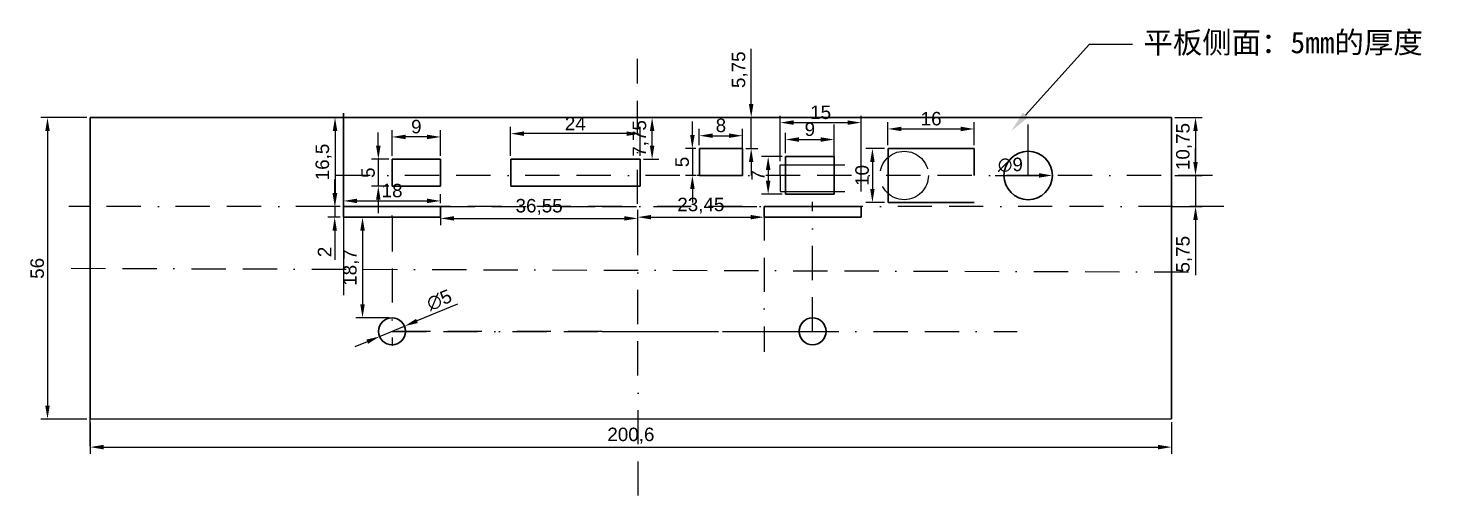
# Model space of a CAD drawing. Header units: millimetres. Extents: x -14 to 718, y 179 to 603.
# Drawn here: x 454 to 717.6, y 490.8 to 577.6 of the extents above; entities that cross this region are included whole.
import ezdxf
from ezdxf import colors
from ezdxf.entities.mleader import LeaderData, LeaderLine
from ezdxf.math import Vec2, Vec3

# ---------------------------------------------------------------- set-up
doc = ezdxf.new("R2010")
doc.units = ezdxf.units.MM
doc.linetypes.add('ACAD_ISO02W100', pattern=[15, 12, -3])
doc.linetypes.add('BORDER2', pattern=[22.225, 6.35, -3.175, 6.35, -3.175, 0, -3.175])
doc.layers.add('实线层', color=7, linetype='Continuous', lineweight=30)
doc.layers.add('注释层', color=245, linetype='Continuous', lineweight=30)
for name, color, linetype in [('标注层', 30, 'Continuous'), ('虚线层', 160, 'ACAD_ISO02W100'), ('辅助层', 240, 'BORDER2')]:
    doc.layers.add(name, color=color, linetype=linetype)
doc.styles.get("Standard").update_dxf_attribs({"font": 'arial.ttf'})
doc.dimstyles.new('ISO-25', dxfattribs={"dimtxt": 2.5, "dimasz": 2.5, "dimexe": 1.25, "dimexo": 0.625, "dimtad": 1, "dimtxsty": 'Standard', "dimcen": 2.5, "dimadec": 0, "dimazin": 0, "dimtfac": 1, "dimtmove": 0, "dimatfit": 3, "dimfxl": 1, "dimarcsym": 0})

# ---------------------------------------------------------------- blocks, each defined once
blk = doc.blocks.new('*D7')
at = {"layer": 'Defpoints', "color": 0, "transparency": 16777216}
for p in [(543.47, 558.01), (543.47, 553.25), (567.47, 553.25)]:
    blk.add_point(p, dxfattribs=at)
at = {"layer": '标注层', "color": 0, "lineweight": -2, "transparency": 16777216}
for p, q in [((543.47, 553.88), (543.47, 559.26)), ((567.47, 553.88), (567.47, 559.26)), ((564.97, 558.01), (545.97, 558.01))]:
    blk.add_line(p, q, dxfattribs=at)
at = {"layer": '标注层', "color": 0, "transparency": 16777216}
for points in [[(545.97, 558.43), (545.97, 557.59), (543.47, 558.01)], [(564.97, 558.43), (564.97, 557.59), (567.47, 558.01)]]:
    blk.add_solid(points, dxfattribs=at)
at = {"layer": '标注层', "color": 0, "transparency": 16777216, "insert": (555.47, 559.89), "char_height": 2.5, "attachment_point": 5}
blk.add_mtext('24', dxfattribs=at)
blk = doc.blocks.new('*D8')
at = {"layer": 'Defpoints', "color": 0, "transparency": 16777216}
for p in [(521.47, 557.4), (521.47, 553.25), (530.47, 553.25)]:
    blk.add_point(p, dxfattribs=at)
at = {"layer": '标注层', "color": 0, "lineweight": -2, "transparency": 16777216}
for p, q in [((521.47, 553.88), (521.47, 558.65)), ((527.97, 557.4), (523.97, 557.4)), ((530.47, 553.88), (530.47, 558.65))]:
    blk.add_line(p, q, dxfattribs=at)
at = {"layer": '标注层', "color": 0, "transparency": 16777216}
for points in [[(523.97, 557.82), (523.97, 556.98), (521.47, 557.4)], [(527.97, 557.82), (527.97, 556.98), (530.47, 557.4)]]:
    blk.add_solid(points, dxfattribs=at)
at = {"layer": '标注层', "color": 0, "transparency": 16777216, "insert": (525.97, 559.3), "char_height": 2.5, "attachment_point": 5}
blk.add_mtext('9', dxfattribs=at)
blk = doc.blocks.new('*D11')
at = {"layer": 'Defpoints', "color": 0, "transparency": 16777216}
for p in [(578.47, 555.25), (577.18, 550.25), (578.47, 550.25)]:
    blk.add_point(p, dxfattribs=at)
at = {"layer": '标注层', "color": 0, "lineweight": -2, "transparency": 16777216}
for p, q in [((577.18, 557.75), (577.18, 560.25)), ((577.85, 555.25), (575.93, 555.25)), ((577.18, 555.25), (577.18, 550.25)), ((577.85, 550.25), (575.93, 550.25)), ((577.18, 547.75), (577.18, 545.25))]:
    blk.add_line(p, q, dxfattribs=at)
at = {"layer": '标注层', "color": 0, "transparency": 16777216}
for points in [[(576.77, 557.75), (577.6, 557.75), (577.18, 555.25)], [(576.77, 547.75), (577.6, 547.75), (577.18, 550.25)]]:
    blk.add_solid(points, dxfattribs=at)
at = {"layer": '标注层', "color": 0, "transparency": 16777216, "insert": (575.29, 552.75), "char_height": 2.5, "attachment_point": 5, "rotation": 90}
blk.add_mtext('5', dxfattribs=at)
blk = doc.blocks.new('*D12')
at = {"layer": 'Defpoints', "color": 0, "transparency": 16777216}
for p in [(594.47, 553.75), (591.24, 546.75), (594.47, 546.75)]:
    blk.add_point(p, dxfattribs=at)
at = {"layer": '标注层', "color": 0, "lineweight": -2, "transparency": 16777216}
for p, q in [((593.85, 553.75), (589.99, 553.75)), ((591.24, 551.25), (591.24, 549.25)), ((593.85, 546.75), (589.99, 546.75))]:
    blk.add_line(p, q, dxfattribs=at)
at = {"layer": '标注层', "color": 0, "transparency": 16777216}
for points in [[(590.82, 551.25), (591.66, 551.25), (591.24, 553.75)], [(590.82, 549.25), (591.66, 549.25), (591.24, 546.75)]]:
    blk.add_solid(points, dxfattribs=at)
at = {"layer": '标注层', "color": 0, "transparency": 16777216, "insert": (589.37, 550.25), "char_height": 2.5, "attachment_point": 5, "rotation": 90}
blk.add_mtext('7', dxfattribs=at)
blk = doc.blocks.new('*D14')
at = {"layer": 'Defpoints', "color": 0, "transparency": 16777216}
for p in [(512.47, 561), (510.89, 544.5), (512.47, 544.5)]:
    blk.add_point(p, dxfattribs=at)
at = {"layer": '标注层', "color": 0, "lineweight": -2, "transparency": 16777216}
for p, q in [((511.85, 561), (509.64, 561)), ((510.89, 558.5), (510.89, 547)), ((511.85, 544.5), (509.64, 544.5))]:
    blk.add_line(p, q, dxfattribs=at)
at = {"layer": '标注层', "color": 0, "transparency": 16777216}
for points in [[(510.47, 558.5), (511.31, 558.5), (510.89, 561)], [(510.47, 547), (511.31, 547), (510.89, 544.5)]]:
    blk.add_solid(points, dxfattribs=at)
at = {"layer": '标注层', "color": 0, "transparency": 16777216, "insert": (508.76, 552.75), "char_height": 2.5, "attachment_point": 5, "rotation": 90}
blk.add_mtext('16,5', dxfattribs=at)
blk = doc.blocks.new('*D15')
at = {"layer": 'Defpoints', "color": 0, "transparency": 16777216}
for p in [(512.47, 544.5), (510.83, 542.5), (512.47, 542.5)]:
    blk.add_point(p, dxfattribs=at)
at = {"layer": '标注层', "color": 0, "lineweight": -2, "transparency": 16777216}
for p, q in [((510.83, 547), (510.83, 549.5)), ((511.85, 544.5), (509.58, 544.5)), ((510.83, 544.5), (510.83, 542.5)), ((511.85, 542.5), (509.58, 542.5)), ((510.83, 540), (510.83, 534.59))]:
    blk.add_line(p, q, dxfattribs=at)
at = {"layer": '标注层', "color": 0, "transparency": 16777216}
for points in [[(510.42, 547), (511.25, 547), (510.83, 544.5)], [(510.42, 540), (511.25, 540), (510.83, 542.5)]]:
    blk.add_solid(points, dxfattribs=at)
at = {"layer": '标注层', "color": 0, "transparency": 16777216, "insert": (508.95, 536.05), "char_height": 2.5, "attachment_point": 5, "rotation": 90}
blk.add_mtext('2', dxfattribs=at)
blk = doc.blocks.new('*D16')
at = {"layer": 'Defpoints', "color": 0, "transparency": 16777216}
for p in [(512.47, 544.5), (530.47, 545.52), (530.47, 544.5)]:
    blk.add_point(p, dxfattribs=at)
at = {"layer": '标注层', "color": 0, "lineweight": -2, "transparency": 16777216}
for p, q in [((512.47, 545.12), (512.47, 546.77)), ((530.47, 545.12), (530.47, 546.77)), ((514.97, 545.52), (527.97, 545.52))]:
    blk.add_line(p, q, dxfattribs=at)
at = {"layer": '标注层', "color": 0, "transparency": 16777216}
for points in [[(514.97, 545.94), (514.97, 545.11), (512.47, 545.52)], [(527.97, 545.94), (527.97, 545.11), (530.47, 545.52)]]:
    blk.add_solid(points, dxfattribs=at)
at = {"layer": '标注层', "color": 0, "transparency": 16777216, "insert": (521.47, 547.43), "char_height": 2.5, "attachment_point": 5}
blk.add_mtext('18', dxfattribs=at)
blk = doc.blocks.new('*D17')
at = {"layer": 'Defpoints', "color": 0, "transparency": 16777216}
for p in [(523.78, 522.26), (519.17, 520.34)]:
    blk.add_point(p, dxfattribs=at)
at = {"layer": '标注层', "color": 0, "lineweight": -2, "transparency": 16777216}
for p, q in [((533.58, 526.37), (526.09, 523.23)), ((519.17, 520.34), (523.78, 522.26)), ((516.86, 519.37), (514.55, 518.41))]:
    blk.add_line(p, q, dxfattribs=at)
at = {"layer": '标注层', "color": 0, "transparency": 16777216}
for points in [[(525.93, 523.61), (526.25, 522.84), (523.78, 522.26)], [(516.7, 519.76), (517.02, 518.99), (519.17, 520.34)]]:
    blk.add_solid(points, dxfattribs=at)
at = {"layer": '标注层', "color": 0, "transparency": 16777216, "insert": (530.23, 527.1), "char_height": 2.5, "attachment_point": 5, "rotation": 22.6966}
blk.add_mtext('∅5', dxfattribs=at)
blk = doc.blocks.new('*D18')
at = {"layer": 'Defpoints', "color": 0, "transparency": 16777216}
for p in [(521.47, 542.5), (515.99, 523.8), (521.47, 523.8)]:
    blk.add_point(p, dxfattribs=at)
at = {"layer": '标注层', "color": 0, "lineweight": -2, "transparency": 16777216}
for p, q in [((520.85, 542.5), (514.74, 542.5)), ((515.99, 540), (515.99, 526.3)), ((520.85, 523.8), (514.74, 523.8))]:
    blk.add_line(p, q, dxfattribs=at)
at = {"layer": '标注层', "color": 0, "transparency": 16777216}
for points in [[(515.58, 540), (516.41, 540), (515.99, 542.5)], [(515.58, 526.3), (516.41, 526.3), (515.99, 523.8)]]:
    blk.add_solid(points, dxfattribs=at)
at = {"layer": '标注层', "color": 0, "transparency": 16777216, "insert": (513.87, 533.15), "char_height": 2.5, "attachment_point": 5, "rotation": 90}
blk.add_mtext('18,7', dxfattribs=at)
blk = doc.blocks.new('*D20')
at = {"layer": 'Defpoints', "color": 0, "transparency": 16777216}
for p in [(465.47, 561), (457.55, 505), (465.47, 505)]:
    blk.add_point(p, dxfattribs=at)
at = {"layer": '标注层', "color": 0, "lineweight": -2, "transparency": 16777216}
for p, q in [((464.85, 561), (456.3, 561)), ((457.55, 558.5), (457.55, 507.5)), ((464.85, 505), (456.3, 505))]:
    blk.add_line(p, q, dxfattribs=at)
at = {"layer": '标注层', "color": 0, "transparency": 16777216}
for points in [[(457.14, 558.5), (457.97, 558.5), (457.55, 561)], [(457.14, 507.5), (457.97, 507.5), (457.55, 505)]]:
    blk.add_solid(points, dxfattribs=at)
at = {"layer": '标注层', "color": 0, "transparency": 16777216, "insert": (455.65, 533), "char_height": 2.5, "attachment_point": 5, "rotation": 90}
blk.add_mtext('56', dxfattribs=at)
blk = doc.blocks.new('*D21')
at = {"layer": 'Defpoints', "color": 0, "transparency": 16777216}
for p in [(521.47, 553.25), (518.92, 548.25), (521.47, 548.25)]:
    blk.add_point(p, dxfattribs=at)
at = {"layer": '标注层', "color": 0, "lineweight": -2, "transparency": 16777216}
for p, q in [((518.92, 555.75), (518.92, 558.25)), ((520.85, 553.25), (517.67, 553.25)), ((518.92, 553.25), (518.92, 548.25)), ((520.85, 548.25), (517.67, 548.25)), ((518.92, 545.75), (518.92, 543.25))]:
    blk.add_line(p, q, dxfattribs=at)
at = {"layer": '标注层', "color": 0, "transparency": 16777216}
for points in [[(518.5, 555.75), (519.34, 555.75), (518.92, 553.25)], [(518.5, 545.75), (519.34, 545.75), (518.92, 548.25)]]:
    blk.add_solid(points, dxfattribs=at)
at = {"layer": '标注层', "color": 0, "transparency": 16777216, "insert": (517.02, 550.75), "char_height": 2.5, "attachment_point": 5, "rotation": 90}
blk.add_mtext('5', dxfattribs=at)
blk = doc.blocks.new('*D22')
at = {"layer": 'Defpoints', "color": 0, "transparency": 16777216}
for p in [(613.47, 555.25), (610.58, 545.25), (613.47, 545.25)]:
    blk.add_point(p, dxfattribs=at)
at = {"layer": '标注层', "color": 0, "lineweight": -2, "transparency": 16777216}
for p, q in [((612.85, 555.25), (609.33, 555.25)), ((610.58, 552.75), (610.58, 547.75)), ((612.85, 545.25), (609.33, 545.25))]:
    blk.add_line(p, q, dxfattribs=at)
at = {"layer": '标注层', "color": 0, "transparency": 16777216}
for points in [[(610.16, 552.75), (610.99, 552.75), (610.58, 555.25)], [(610.16, 547.75), (610.99, 547.75), (610.58, 545.25)]]:
    blk.add_solid(points, dxfattribs=at)
at = {"layer": '标注层', "color": 0, "transparency": 16777216, "insert": (608.67, 550.25), "char_height": 2.5, "attachment_point": 5, "rotation": 90}
blk.add_mtext('10', dxfattribs=at)
blk = doc.blocks.new('*D23')
at = {"layer": 'Defpoints', "color": 0, "transparency": 16777216}
for p in [(634.97, 550.25), (643.97, 550.25)]:
    blk.add_point(p, dxfattribs=at)
at = {"layer": '标注层', "color": 0, "lineweight": -2, "transparency": 16777216}
blk.add_line((633.36, 550.25), (641.47, 550.25), dxfattribs=at)
at = {"layer": '标注层', "color": 0, "transparency": 16777216}
blk.add_solid([(641.47, 550.67), (641.47, 549.83), (643.97, 550.25)], dxfattribs=at)
at = {"layer": '标注层', "color": 0, "transparency": 16777216, "insert": (636.17, 552.22), "char_height": 2.5, "attachment_point": 5}
blk.add_mtext('∅9', dxfattribs=at)
blk = doc.blocks.new('*D24')
at = {"layer": 'Defpoints', "color": 0, "transparency": 16777216}
for p in [(567.47, 561), (569.71, 561), (567.47, 553.25)]:
    blk.add_point(p, dxfattribs=at)
at = {"layer": '标注层', "color": 0, "lineweight": -2, "transparency": 16777216}
for p, q in [((568.1, 561), (570.96, 561)), ((569.71, 555.75), (569.71, 558.5)), ((568.1, 553.25), (570.96, 553.25))]:
    blk.add_line(p, q, dxfattribs=at)
at = {"layer": '标注层', "color": 0, "transparency": 16777216}
for points in [[(569.3, 558.5), (570.13, 558.5), (569.71, 561)], [(569.3, 555.75), (570.13, 555.75), (569.71, 553.25)]]:
    blk.add_solid(points, dxfattribs=at)
at = {"layer": '标注层', "color": 0, "transparency": 16777216, "insert": (567.59, 557.12), "char_height": 2.5, "attachment_point": 5, "rotation": 90}
blk.add_mtext('7,75', dxfattribs=at)
blk = doc.blocks.new('*D25')
at = {"layer": 'Defpoints', "color": 0, "transparency": 16777216}
for p in [(586.47, 561), (588.09, 561), (586.47, 555.25)]:
    blk.add_point(p, dxfattribs=at)
at = {"layer": '标注层', "color": 0, "lineweight": -2, "transparency": 16777216}
for p, q in [((588.09, 563.5), (588.09, 573.76)), ((587.1, 561), (589.34, 561)), ((588.09, 555.25), (588.09, 561)), ((587.1, 555.25), (589.34, 555.25)), ((588.09, 552.75), (588.09, 550.25))]:
    blk.add_line(p, q, dxfattribs=at)
at = {"layer": '标注层', "color": 0, "transparency": 16777216}
for points in [[(587.67, 563.5), (588.5, 563.5), (588.09, 561)], [(587.67, 552.75), (588.5, 552.75), (588.09, 555.25)]]:
    blk.add_solid(points, dxfattribs=at)
at = {"layer": '标注层', "color": 0, "transparency": 16777216, "insert": (585.96, 569.88), "char_height": 2.5, "attachment_point": 5, "rotation": 90}
blk.add_mtext('5,75', dxfattribs=at)
blk = doc.blocks.new('*D26')
at = {"layer": 'Defpoints', "color": 0, "transparency": 16777216}
for p in [(586.47, 557.63), (578.47, 555.25), (586.47, 555.25)]:
    blk.add_point(p, dxfattribs=at)
at = {"layer": '标注层', "color": 0, "lineweight": -2, "transparency": 16777216}
for p, q in [((578.47, 555.88), (578.47, 558.88)), ((580.97, 557.63), (583.97, 557.63)), ((586.47, 555.88), (586.47, 558.88))]:
    blk.add_line(p, q, dxfattribs=at)
at = {"layer": '标注层', "color": 0, "transparency": 16777216}
for points in [[(580.97, 558.05), (580.97, 557.22), (578.47, 557.63)], [(583.97, 558.05), (583.97, 557.22), (586.47, 557.63)]]:
    blk.add_solid(points, dxfattribs=at)
at = {"layer": '标注层', "color": 0, "transparency": 16777216, "insert": (582.47, 559.53), "char_height": 2.5, "attachment_point": 5}
blk.add_mtext('8', dxfattribs=at)
blk = doc.blocks.new('*D27')
at = {"layer": 'Defpoints', "color": 0, "transparency": 16777216}
for p in [(603.47, 556.92), (594.47, 553.75), (603.47, 553.75)]:
    blk.add_point(p, dxfattribs=at)
at = {"layer": '标注层', "color": 0, "lineweight": -2, "transparency": 16777216}
for p, q in [((594.47, 554.38), (594.47, 558.17)), ((596.97, 556.92), (600.97, 556.92)), ((603.47, 554.38), (603.47, 558.17))]:
    blk.add_line(p, q, dxfattribs=at)
at = {"layer": '标注层', "color": 0, "transparency": 16777216}
for points in [[(596.97, 557.34), (596.97, 556.5), (594.47, 556.92)], [(600.97, 557.34), (600.97, 556.5), (603.47, 556.92)]]:
    blk.add_solid(points, dxfattribs=at)
at = {"layer": '标注层', "color": 0, "transparency": 16777216, "insert": (598.97, 558.82), "char_height": 2.5, "attachment_point": 5}
blk.add_mtext('9', dxfattribs=at)
blk = doc.blocks.new('*D28')
at = {"layer": 'Defpoints', "color": 0, "transparency": 16777216}
for p in [(608.47, 560.06), (593.47, 552.25), (608.47, 552.25)]:
    blk.add_point(p, dxfattribs=at)
at = {"layer": '标注层', "color": 0, "lineweight": -2, "transparency": 16777216}
for p, q in [((593.47, 552.88), (593.47, 561.31)), ((595.97, 560.06), (605.97, 560.06)), ((608.47, 552.88), (608.47, 561.31))]:
    blk.add_line(p, q, dxfattribs=at)
at = {"layer": '标注层', "color": 0, "transparency": 16777216}
for points in [[(595.97, 560.48), (595.97, 559.65), (593.47, 560.06)], [(605.97, 560.48), (605.97, 559.65), (608.47, 560.06)]]:
    blk.add_solid(points, dxfattribs=at)
at = {"layer": '标注层', "color": 0, "transparency": 16777216, "insert": (600.97, 561.96), "char_height": 2.5, "attachment_point": 5}
blk.add_mtext('15', dxfattribs=at)
blk = doc.blocks.new('*D30')
at = {"layer": 'Defpoints', "color": 0, "transparency": 16777216}
for p in [(629.47, 558.88), (613.47, 555.25), (629.47, 555.25)]:
    blk.add_point(p, dxfattribs=at)
at = {"layer": '标注层', "color": 0, "lineweight": -2, "transparency": 16777216}
for p, q in [((613.47, 555.88), (613.47, 560.13)), ((629.47, 555.88), (629.47, 560.13)), ((615.97, 558.88), (626.97, 558.88))]:
    blk.add_line(p, q, dxfattribs=at)
at = {"layer": '标注层', "color": 0, "transparency": 16777216}
for points in [[(615.97, 559.3), (615.97, 558.47), (613.47, 558.88)], [(626.97, 559.3), (626.97, 558.47), (629.47, 558.88)]]:
    blk.add_solid(points, dxfattribs=at)
at = {"layer": '标注层', "color": 0, "transparency": 16777216, "insert": (621.47, 560.78), "char_height": 2.5, "attachment_point": 5}
blk.add_mtext('16', dxfattribs=at)
blk = doc.blocks.new('*D47')
at = {"layer": 'Defpoints', "color": 0, "transparency": 16777216}
for p in [(465.47, 505), (666.07, 505.08), (666.07, 499.8)]:
    blk.add_point(p, dxfattribs=at)
at = {"layer": '标注层', "color": 0, "lineweight": -2, "transparency": 16777216}
for p, q in [((465.47, 504.38), (465.47, 498.55)), ((666.07, 504.45), (666.07, 498.55)), ((467.97, 499.8), (663.57, 499.8))]:
    blk.add_line(p, q, dxfattribs=at)
at = {"layer": '标注层', "color": 0, "transparency": 16777216}
for points in [[(467.97, 500.22), (467.97, 499.38), (465.47, 499.8)], [(663.57, 500.22), (663.57, 499.38), (666.07, 499.8)]]:
    blk.add_solid(points, dxfattribs=at)
at = {"layer": '标注层', "color": 0, "transparency": 16777216, "insert": (565.77, 501.93), "char_height": 2.5, "attachment_point": 5}
blk.add_mtext('200,6', dxfattribs=at)
blk = doc.blocks.new('*D62')
at = {"layer": 'Defpoints', "color": 0, "transparency": 16777216}
for p in [(530.47, 544.5), (567.03, 544.5), (567.03, 542.27)]:
    blk.add_point(p, dxfattribs=at)
at = {"layer": '标注层', "color": 0, "lineweight": -2, "transparency": 16777216}
for p, q in [((530.47, 543.88), (530.47, 541.02)), ((567.03, 543.88), (567.03, 541.02)), ((532.97, 542.27), (564.53, 542.27))]:
    blk.add_line(p, q, dxfattribs=at)
at = {"layer": '标注层', "color": 0, "transparency": 16777216}
for points in [[(532.97, 542.69), (532.97, 541.86), (530.47, 542.27)], [(564.53, 542.69), (564.53, 541.86), (567.03, 542.27)]]:
    blk.add_solid(points, dxfattribs=at)
at = {"layer": '标注层', "color": 0, "transparency": 16777216, "insert": (548.75, 544.4), "char_height": 2.5, "attachment_point": 5}
blk.add_mtext('36,55', dxfattribs=at)
blk = doc.blocks.new('*D63')
at = {"layer": 'Defpoints', "color": 0, "transparency": 16777216}
for p in [(567.03, 544.5), (590.47, 544.5), (590.47, 542.5)]:
    blk.add_point(p, dxfattribs=at)
at = {"layer": '标注层', "color": 0, "lineweight": -2, "transparency": 16777216}
for p, q in [((567.03, 543.88), (567.03, 541.25)), ((590.47, 543.88), (590.47, 541.25)), ((569.53, 542.5), (587.97, 542.5))]:
    blk.add_line(p, q, dxfattribs=at)
at = {"layer": '标注层', "color": 0, "transparency": 16777216}
for points in [[(569.53, 542.92), (569.53, 542.08), (567.03, 542.5)], [(587.97, 542.92), (587.97, 542.08), (590.47, 542.5)]]:
    blk.add_solid(points, dxfattribs=at)
at = {"layer": '标注层', "color": 0, "transparency": 16777216, "insert": (578.75, 544.63), "char_height": 2.5, "attachment_point": 5}
blk.add_mtext('23,45', dxfattribs=at)
blk = doc.blocks.new('*D65')
at = {"layer": 'Defpoints', "color": 0, "transparency": 16777216}
for p in [(666.07, 550.25), (666.07, 544.5), (670.52, 544.5)]:
    blk.add_point(p, dxfattribs=at)
at = {"layer": '标注层', "color": 0, "lineweight": -2, "transparency": 16777216}
for p, q in [((670.52, 552.75), (670.52, 555.25)), ((666.7, 550.25), (671.77, 550.25)), ((670.52, 550.25), (670.52, 544.5)), ((666.7, 544.5), (671.77, 544.5)), ((670.52, 542), (670.52, 531.74))]:
    blk.add_line(p, q, dxfattribs=at)
at = {"layer": '标注层', "color": 0, "transparency": 16777216}
for points in [[(670.1, 552.75), (670.94, 552.75), (670.52, 550.25)], [(670.1, 542), (670.94, 542), (670.52, 544.5)]]:
    blk.add_solid(points, dxfattribs=at)
at = {"layer": '标注层', "color": 0, "transparency": 16777216, "insert": (668.4, 535.62), "char_height": 2.5, "attachment_point": 5, "rotation": 90}
blk.add_mtext('5,75', dxfattribs=at)
blk = doc.blocks.new('*D66')
at = {"layer": 'Defpoints', "color": 0, "transparency": 16777216}
for p in [(666.07, 561), (666.07, 550.25), (670.52, 550.25)]:
    blk.add_point(p, dxfattribs=at)
at = {"layer": '标注层', "color": 0, "lineweight": -2, "transparency": 16777216}
for p, q in [((666.7, 561), (671.77, 561)), ((670.52, 558.5), (670.52, 552.75)), ((666.7, 550.25), (671.77, 550.25))]:
    blk.add_line(p, q, dxfattribs=at)
at = {"layer": '标注层', "color": 0, "transparency": 16777216}
for points in [[(670.1, 558.5), (670.94, 558.5), (670.52, 561)], [(670.1, 552.75), (670.94, 552.75), (670.52, 550.25)]]:
    blk.add_solid(points, dxfattribs=at)
at = {"layer": '标注层', "color": 0, "transparency": 16777216, "insert": (668.39, 555.62), "char_height": 2.5, "attachment_point": 5, "rotation": 90}
blk.add_mtext('10,75', dxfattribs=at)

msp = doc.modelspace()

# ---------------------------------------------------------------- linework, layer by layer
at = {"layer": '实线层'}
for p, q in [((666.073, 561), (465.473, 561)), ((465.473, 559), (465.473, 505)), ((666.073, 559), (666.073, 561)), ((666.073, 559), (666.073, 505.08)), ((578.473, 550.25), (578.473, 555.25)), ((578.473, 555.25), (586.473, 555.25)), ((586.473, 550.25), (586.473, 555.25)), ((594.473, 550.25), (594.473, 553.75)), ((594.473, 553.75), (603.473, 553.75)), ((603.473, 550.25), (603.473, 553.75)), ((629.473, 555.25), (613.473, 555.25)), ((613.473, 555.25), (613.473, 545.25)), ((629.473, 550.25), (629.473, 555.25)), ((521.473, 550.25), (521.473, 553.25)), ((521.473, 553.25), (530.473, 553.25)), ((530.473, 550.25), (530.473, 553.25)), ((543.473, 550.25), (543.473, 553.25)), ((567.473, 553.25), (543.473, 553.25)), ((543.473, 553.25), (543.473, 548.25)), ((567.473, 548.25), (567.473, 553.25)), ((521.473, 548.25), (521.473, 550.25)), ((530.473, 550.25), (530.473, 548.25)), ((543.473, 550.25), (543.473, 548.25)), ((578.473, 550.25), (586.473, 550.25)), ((594.473, 546.75), (594.473, 550.25)), ((603.473, 550.25), (603.473, 546.75)), ((530.473, 548.25), (521.473, 548.25)), ((543.473, 548.25), (567.473, 548.25)), ((603.473, 546.75), (594.473, 546.75)), ((512.473, 542.5), (512.473, 544.5)), ((512.473, 544.5), (530.473, 544.5)), ((530.473, 544.5), (530.473, 542.5)), ((590.473, 544.5), (608.473, 544.5)), ((590.473, 542.5), (590.473, 544.5)), ((608.473, 544.5), (608.473, 542.5)), ((613.473, 545.25), (629.473, 545.25)), ((530.473, 542.5), (512.473, 542.5)), ((530.473, 542.5), (521.473, 542.5)), ((608.473, 542.5), (590.473, 542.5)), ((465.473, 505), (666.073, 505.08))]:
    msp.add_line(p, q, dxfattribs=at)
msp.add_lwpolyline([(465.473, 559), (465.473, 561)], dxfattribs=at)
for centre, radius in [((639.473, 550.25), 4.5), ((521.473, 521.3), 2.5), ((599.473, 521.3), 2.5)]:
    msp.add_circle(centre, radius, dxfattribs=at)
at = {"layer": '标注层'}
for p, q in [((512.473, 544.5), (512.473, 561.808)), ((512.473, 561.808), (512.473, 528)), ((603.473, 550.25), (603.473, 559.714)), ((639.473, 550.25), (639.473, 559.726)), ((586.473, 555.25), (586.473, 558.205)), ((608.473, 550.25), (608.473, 558.055)), ((639.473, 554.75), (639.473, 556))]:
    msp.add_line(p, q, dxfattribs=at)
at = {"layer": '虚线层'}
for p, q in [((543.473, 550.25), (543.473, 553.25)), ((543.473, 553.25), (567.473, 553.25)), ((567.473, 550.25), (567.473, 553.25)), ((593.473, 550.25), (593.473, 552.25)), ((593.473, 552.25), (608.473, 552.25)), ((608.473, 550.25), (608.473, 552.25)), ((543.473, 550.25), (543.473, 548.25)), ((567.473, 550.25), (567.473, 548.25)), ((593.473, 550.25), (593.473, 547.25)), ((608.473, 547.25), (608.473, 550.25)), ((543.473, 548.25), (567.473, 548.25)), ((593.473, 547.25), (608.473, 547.25)), ((530.473, 544.5), (512.473, 544.5)), ((512.473, 544.5), (512.473, 544.5)), ((512.473, 544.5), (512.473, 542.5)), ((530.473, 542.5), (530.473, 544.5)), ((590.473, 544.5), (608.473, 544.5)), ((590.473, 542.5), (590.473, 544.5)), ((608.473, 544.5), (608.473, 542.5)), ((512.473, 542.5), (512.473, 542.5)), ((512.473, 542.5), (530.473, 542.5)), ((530.473, 542.5), (530.473, 542.5)), ((608.473, 542.5), (590.473, 542.5))]:
    msp.add_line(p, q, dxfattribs=at)
for centre, radius in [((616.473, 550.25), 4.5), ((521.473, 521.3), 2.5), ((599.473, 521.3), 2.5)]:
    msp.add_circle(centre, radius, dxfattribs=at)
at = {"layer": '辅助层'}
for p, q in [((567.132, 490.794), (566.973, 571.905)), ((666.073, 559), (666.073, 561)), ((673.659, 550.25), (510.368, 550.25)), ((666.073, 550.25), (666.073, 544.5)), ((675.8, 544.5), (461.507, 544.5)), ((512.473, 542.5), (512.473, 544.5)), ((512.473, 544.5), (530.473, 544.5)), ((530.473, 544.5), (530.473, 542.5)), ((530.473, 544.5), (560.473, 544.5)), ((560.473, 544.5), (590.473, 544.5)), ((590.473, 544.5), (590.473, 517.504)), ((599.473, 521.3), (599.473, 545.318)), ((666.073, 544.5), (670.119, 544.5)), ((530.473, 542.5), (512.473, 542.5)), ((521.473, 542.5), (521.473, 542.8)), ((530.473, 542.5), (521.473, 542.5)), ((521.473, 542.5), (521.473, 518.597)), ((461.946, 533), (671.605, 532.32)), ((521.473, 521.3), (637.405, 521.3)), ((560.473, 521.3), (521.473, 521.3)), ((560.473, 521.3), (599.473, 521.3)), ((465.473, 503), (465.473, 505)), ((465.473, 505), (465.473, 505)), ((465.473, 505), (465.473, 505)), ((465.473, 500), (465.473, 503))]:
    msp.add_line(p, q, dxfattribs=at)

# ---------------------------------------------------------------- dimensions: what is measured, and where the dimension line sits
at = {"layer": '标注层'}
for base, p1, p2, picture, middle in [((588.086, 561), (586.473, 555.25), (586.473, 561), '*D25', (585.963, 569.881)), ((457.555, 505), (465.473, 561), (465.473, 505), '*D20', (455.653, 533)), ((510.891, 544.5), (512.473, 561), (512.473, 544.5), '*D14', (508.764, 552.75)), ((569.714, 561), (567.473, 553.25), (567.473, 561), '*D24', (567.591, 557.125)), ((577.183, 550.25), (578.473, 555.25), (578.473, 550.25), '*D11', (575.286, 552.75)), ((670.521, 550.25), (666.073, 561), (666.073, 550.25), '*D66', (668.394, 555.625)), ((518.921, 548.25), (521.473, 553.25), (521.473, 548.25), '*D21', (517.024, 550.75)), ((591.24, 546.75), (594.473, 553.75), (594.473, 546.75), '*D12', (589.365, 550.25)), ((610.576, 545.25), (613.473, 555.25), (613.473, 545.25), '*D22', (608.674, 550.25)), ((670.521, 544.5), (666.073, 550.25), (666.073, 544.5), '*D65', (668.399, 535.619)), ((510.834, 542.5), (512.473, 544.5), (512.473, 542.5), '*D15', (508.954, 536.047)), ((515.994, 523.8), (521.473, 542.5), (521.473, 523.8), '*D18', (513.866, 533.15))]:
    dim = msp.add_linear_dim(base=base, p1=p1, p2=p2, angle=90, dimstyle='ISO-25', dxfattribs=at)
    dim.commit()
    dim.dimension.update_dxf_attribs({"geometry": picture, "text_midpoint": middle})
for base, p1, p2, picture, middle in [((608.473, 560.062), (593.473, 552.25), (608.473, 552.25), '*D28', (600.973, 561.964)), ((629.473, 558.883), (613.473, 555.25), (629.473, 555.25), '*D30', (621.473, 560.785)), ((521.473, 557.399), (530.473, 553.25), (521.473, 553.25), '*D8', (525.973, 559.3)), ((543.473, 558.009), (567.473, 553.25), (543.473, 553.25), '*D7', (555.473, 559.889)), ((586.473, 557.632), (578.473, 555.25), (586.473, 555.25), '*D26', (582.473, 559.533)), ((603.473, 556.92), (594.473, 553.75), (603.473, 553.75), '*D27', (598.973, 558.822)), ((530.473, 545.525), (512.473, 544.5), (530.473, 544.5), '*D16', (521.473, 547.426)), ((567.027, 542.272), (530.473, 544.5), (567.027, 544.5), '*D62', (548.75, 544.399)), ((590.473, 542.5), (567.027, 544.5), (590.473, 544.5), '*D63', (578.75, 544.627)), ((666.073, 499.801), (465.473, 505), (666.073, 505.08), '*D47', (565.773, 501.928))]:
    dim = msp.add_linear_dim(base=base, p1=p1, p2=p2, dimstyle='ISO-25', dxfattribs=at)
    dim.commit()
    dim.dimension.update_dxf_attribs({"geometry": picture, "text_midpoint": middle})
dim = msp.add_diameter_dim_2p(p1=(634.973, 550.25), p2=(643.973, 550.25), dimstyle='ISO-25', dxfattribs=at)
dim.commit()
dim.dimension.update_dxf_attribs({"geometry": '*D23', "text_midpoint": (636.166, 550.25), "dimtype": 163})
dim = msp.add_diameter_dim_2p(p1=(519.167, 520.335), p2=(523.78, 522.265), dimstyle='ISO-25', dxfattribs=at)
dim.commit()
dim.dimension.update_dxf_attribs({"geometry": '*D17', "text_midpoint": (530.228, 527.098)})

# ---------------------------------------------------------------- leaders
at = {"layer": '注释层'}
ml = msp.add_multileader_mtext('Standard', dxfattribs=at)
ml.set_content('{\\fSimSun|b0|i0|c134|p2;平板侧面：5mm的厚度}', color=256)
ml.set_leader_properties()
ml.build(insert=Vec2(0, 0))
ctx = ml.context
ctx.base_point, ctx.plane_origin = Vec3(658.855, 574.645), Vec3(636.325, 570.611)
notes = []
notes.append((ctx, [(0, (1, 1, 0), (650.855, 574.645), (1, 0), 8, [(0, [(636.325, 558.5)], 0, [])])]))
ctx.mtext.insert, ctx.mtext.flow_direction = Vec3(660.855, 576.947), 5
for ctx, leaders in notes:
    for number, flags, end, landing, length, lines in leaders:
        leader = LeaderData()
        leader.index, (leader.has_last_leader_line, leader.has_dogleg_vector, leader.attachment_direction) = number, flags
        leader.last_leader_point, leader.dogleg_vector, leader.dogleg_length = Vec3(end), Vec3(landing), length
        for number, points, colour, breaks in lines:
            line = LeaderLine()
            line.index, line.vertices, line.color, line.breaks = number, Vec3.list(points), colors.encode_raw_color(colour), breaks
            leader.lines.append(line)
        ctx.leaders.append(leader)

doc.saveas('drawing.dxf')
